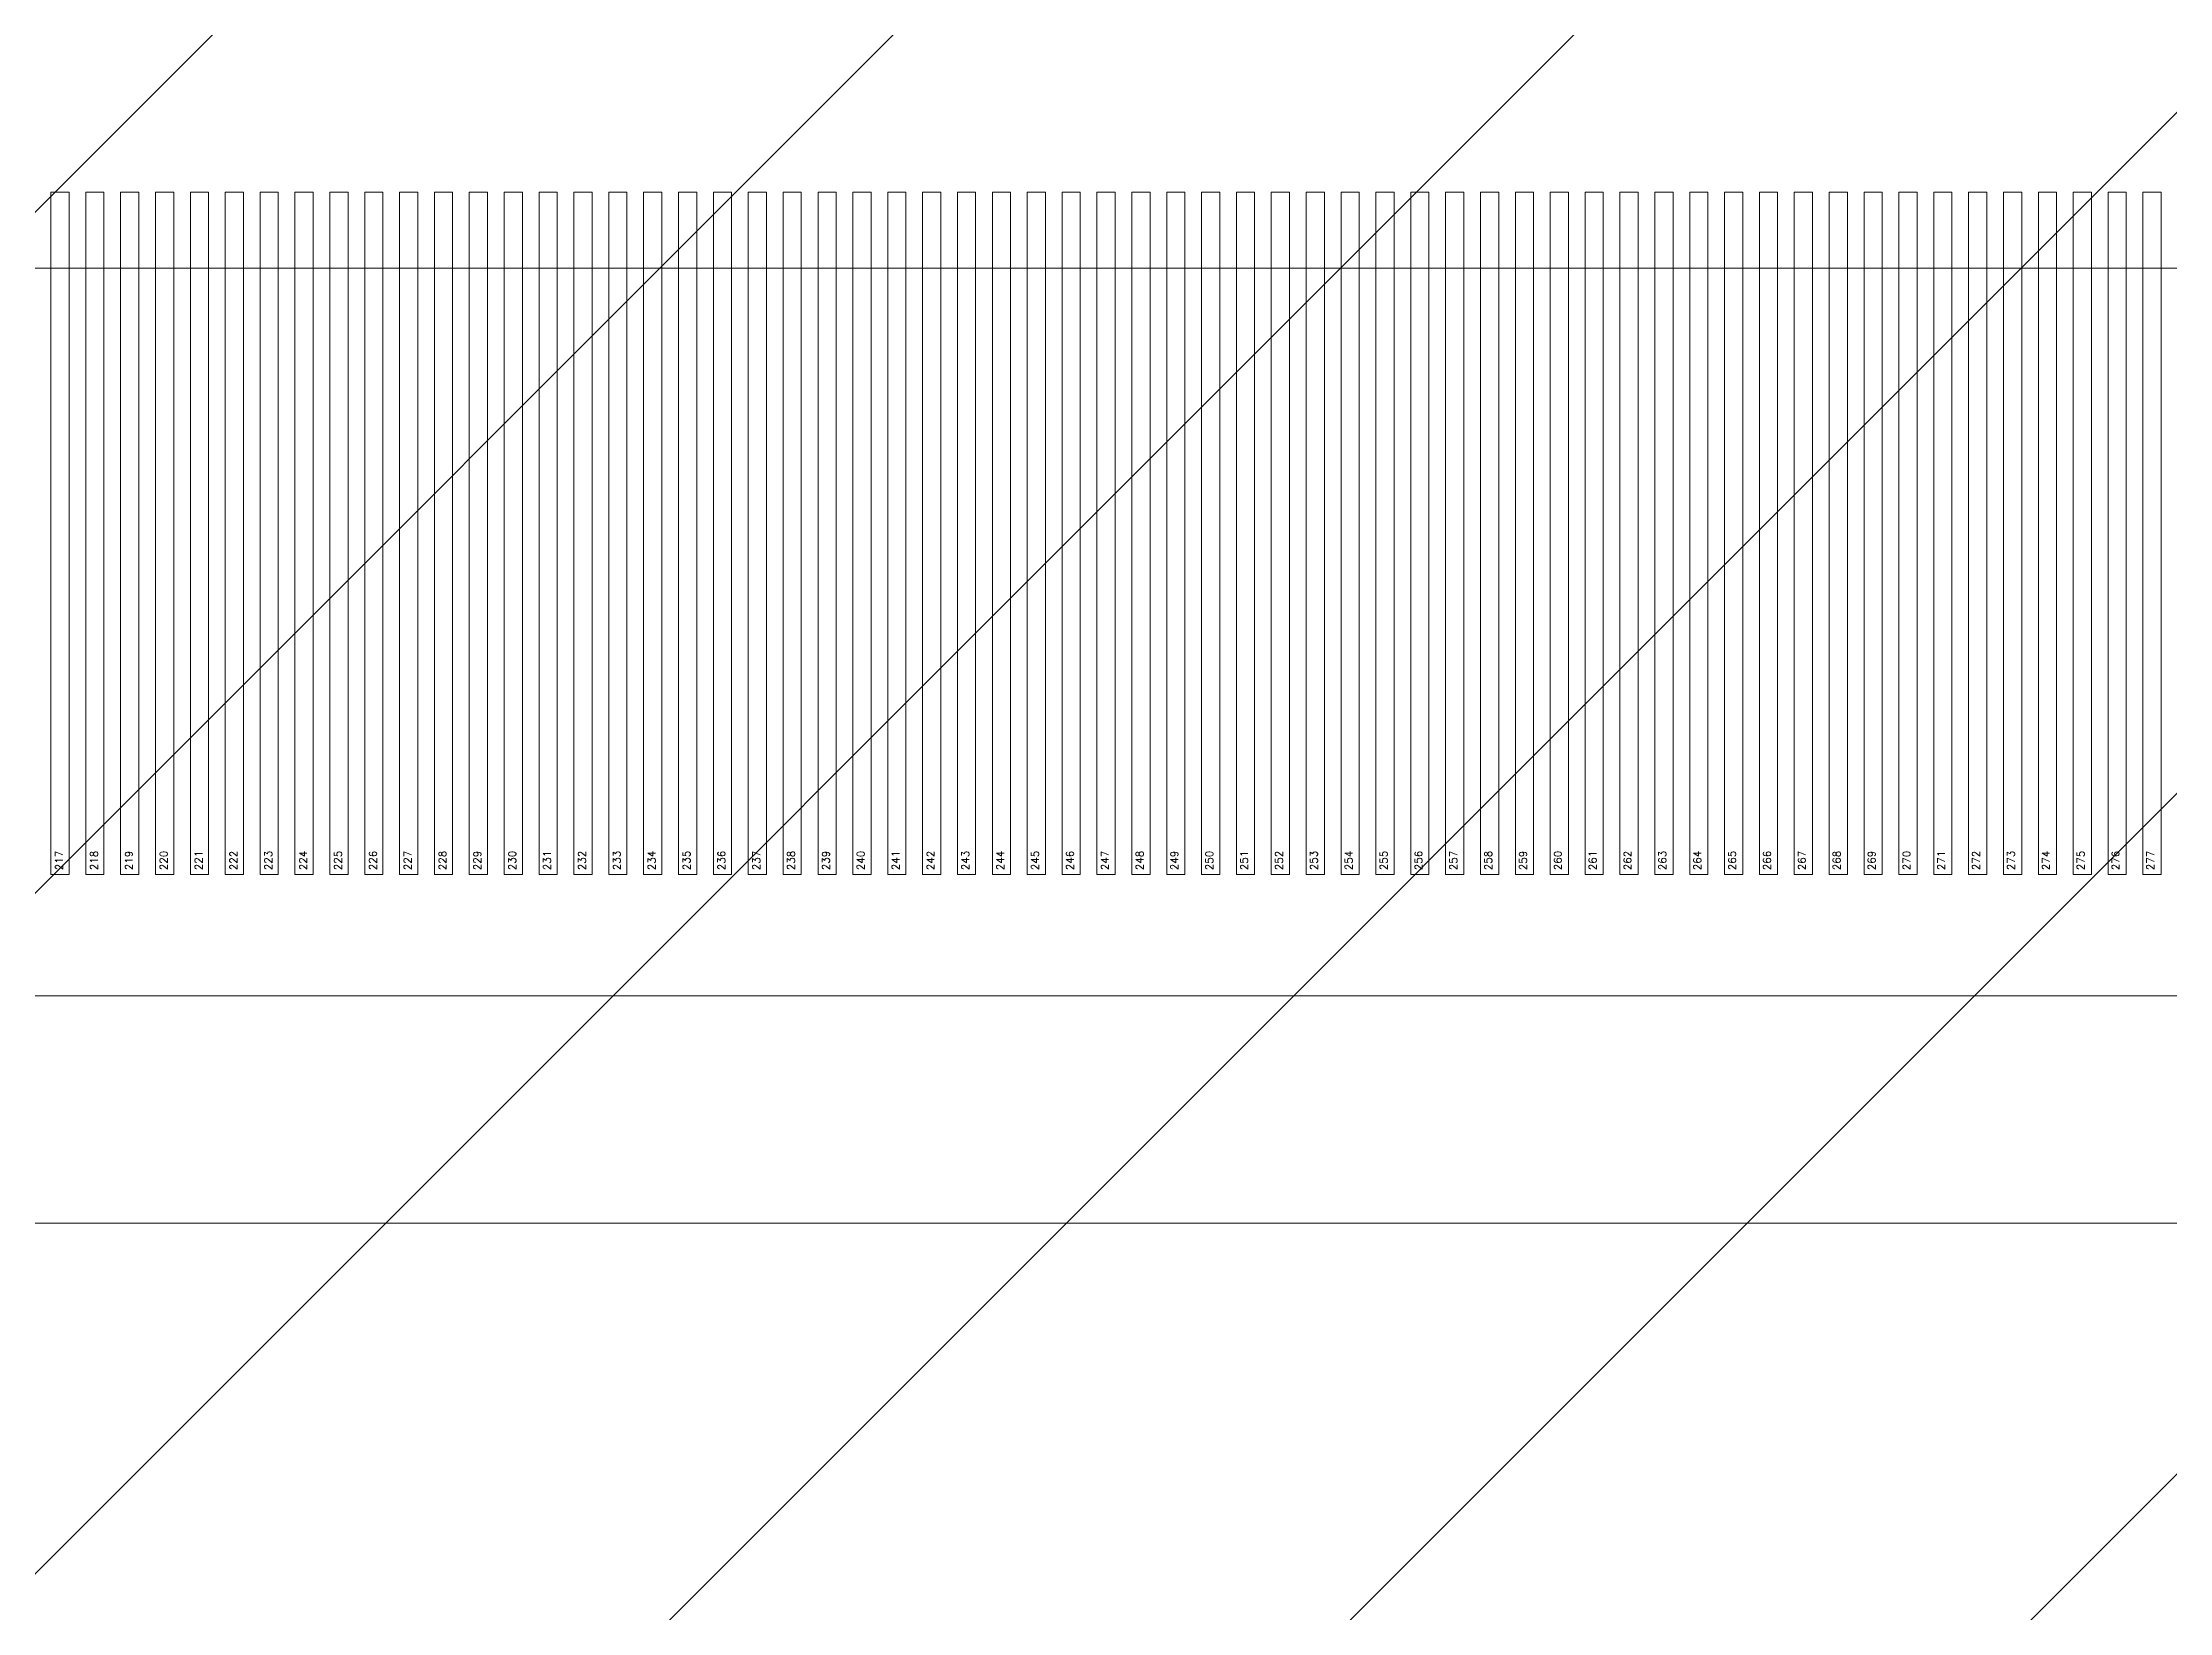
# Model space of a CAD drawing. Header units: millimetres. Extents: x 1845 to 2650, y -178 to 579.
# Drawn here: x 2455.765 to 2457.168, y 282.962 to 283.997 of the extents above; entities that cross this region are included whole.
import ezdxf
from ezdxf.enums import TextEntityAlignment as Align
from ezdxf.lldxf.tags import DXFTag

# ---------------------------------------------------------------- set-up
doc = ezdxf.new("R2010")
doc.units = ezdxf.units.MM
doc.layers.get('0').update_dxf_attribs({"lineweight": 5})
doc.layers.add('10 Pin_number', color=190, linetype='Continuous')
for name, color, linetype, lineweight in [('CG', 6, 'Continuous', 5), ('COF', 4, 'Continuous', 5), ('ITO', 2, 'Continuous', 5)]:
    doc.layers.add(name, color=color, linetype=linetype, lineweight=lineweight)
doc.styles.get("Standard").update_dxf_attribs({"font": 'txt', "bigfont": 'gbcbig.shx'})
tags = doc.linetypes.add('CENTER', pattern=[0.6, 0.375, -0.075, 0.075, -0.075]).pattern_tags.tags
tags[10:11] = [DXFTag(74, 4), DXFTag(75, 0), DXFTag(340, '0'), DXFTag(46, 1.0), DXFTag(50, 0.0), DXFTag(44, 0.0), DXFTag(45, 0.0)]
tags[8:9] = [DXFTag(74, 4), DXFTag(75, 0), DXFTag(340, '0'), DXFTag(46, 1.0), DXFTag(50, 0.0), DXFTag(44, 0.0), DXFTag(45, 0.0)]
tags[6:7] = [DXFTag(74, 4), DXFTag(75, 0), DXFTag(340, '0'), DXFTag(46, 1.0), DXFTag(50, 0.0), DXFTag(44, 0.0), DXFTag(45, 0.0)]
tags[4:5] = [DXFTag(74, 4), DXFTag(75, 0), DXFTag(340, '0'), DXFTag(46, 1.0), DXFTag(50, 0.0), DXFTag(44, 0.0), DXFTag(45, 0.0)]

# ---------------------------------------------------------------- blocks, each defined once
blk = doc.blocks.new('R196GRM-001-PNL-V01-A')
at = {"layer": 'ITO', "lineweight": 5}
blk.add_lwpolyline([(1189.8014, 2.4129), (1205.6714, 2.4129, -0.414214), (1214.2714, -6.1871), (1214.2714, -30.1971, -0.414214), (1205.6714, -38.7971), (1189.8014, -38.7971, -0.414214), (1181.2014, -30.1971), (1181.2014, -6.1871, -0.414214)], format="xyb", close=True, dxfattribs=at)
at = {"layer": 'ITO', "color": 255, "linetype": 'Continuous', "ltscale": 0.2}
for points in [[(1199.1679, -38.2671), (1199.1799, -38.2671), (1199.1799, -38.7171), (1199.1679, -38.7171)], [(1199.1909, -38.2671), (1199.2029, -38.2671), (1199.2029, -38.7171), (1199.1909, -38.7171)], [(1199.2139, -38.2671), (1199.2259, -38.2671), (1199.2259, -38.7171), (1199.2139, -38.7171)], [(1199.2369, -38.2671), (1199.2489, -38.2671), (1199.2489, -38.7171), (1199.2369, -38.7171)], [(1199.2599, -38.2671), (1199.2719, -38.2671), (1199.2719, -38.7171), (1199.2599, -38.7171)], [(1199.2829, -38.2671), (1199.2949, -38.2671), (1199.2949, -38.7171), (1199.2829, -38.7171)], [(1199.3059, -38.2671), (1199.3179, -38.2671), (1199.3179, -38.7171), (1199.3059, -38.7171)], [(1199.3289, -38.2671), (1199.3409, -38.2671), (1199.3409, -38.7171), (1199.3289, -38.7171)], [(1199.3519, -38.2671), (1199.3639, -38.2671), (1199.3639, -38.7171), (1199.3519, -38.7171)], [(1199.3749, -38.2671), (1199.3869, -38.2671), (1199.3869, -38.7171), (1199.3749, -38.7171)], [(1199.3979, -38.2671), (1199.4099, -38.2671), (1199.4099, -38.7171), (1199.3979, -38.7171)], [(1199.4209, -38.2671), (1199.4329, -38.2671), (1199.4329, -38.7171), (1199.4209, -38.7171)], [(1199.4439, -38.2671), (1199.4559, -38.2671), (1199.4559, -38.7171), (1199.4439, -38.7171)], [(1199.4669, -38.2671), (1199.4789, -38.2671), (1199.4789, -38.7171), (1199.4669, -38.7171)], [(1199.4899, -38.2671), (1199.5019, -38.2671), (1199.5019, -38.7171), (1199.4899, -38.7171)], [(1199.5129, -38.2671), (1199.5249, -38.2671), (1199.5249, -38.7171), (1199.5129, -38.7171)], [(1199.5359, -38.2671), (1199.5479, -38.2671), (1199.5479, -38.7171), (1199.5359, -38.7171)], [(1199.5589, -38.2671), (1199.5709, -38.2671), (1199.5709, -38.7171), (1199.5589, -38.7171)], [(1199.5819, -38.2671), (1199.5939, -38.2671), (1199.5939, -38.7171), (1199.5819, -38.7171)], [(1199.6049, -38.2671), (1199.6169, -38.2671), (1199.6169, -38.7171), (1199.6049, -38.7171)], [(1199.6279, -38.2671), (1199.6399, -38.2671), (1199.6399, -38.7171), (1199.6279, -38.7171)], [(1199.6509, -38.2671), (1199.6629, -38.2671), (1199.6629, -38.7171), (1199.6509, -38.7171)], [(1199.6739, -38.2671), (1199.6859, -38.2671), (1199.6859, -38.7171), (1199.6739, -38.7171)], [(1199.6969, -38.2671), (1199.7089, -38.2671), (1199.7089, -38.7171), (1199.6969, -38.7171)], [(1199.7199, -38.2671), (1199.7319, -38.2671), (1199.7319, -38.7171), (1199.7199, -38.7171)], [(1199.7429, -38.2671), (1199.7549, -38.2671), (1199.7549, -38.7171), (1199.7429, -38.7171)], [(1199.7659, -38.2671), (1199.7779, -38.2671), (1199.7779, -38.7171), (1199.7659, -38.7171)], [(1199.7889, -38.2671), (1199.8009, -38.2671), (1199.8009, -38.7171), (1199.7889, -38.7171)], [(1199.8119, -38.2671), (1199.8239, -38.2671), (1199.8239, -38.7171), (1199.8119, -38.7171)], [(1199.8349, -38.2671), (1199.8469, -38.2671), (1199.8469, -38.7171), (1199.8349, -38.7171)], [(1199.8579, -38.2671), (1199.8699, -38.2671), (1199.8699, -38.7171), (1199.8579, -38.7171)], [(1199.8809, -38.2671), (1199.8929, -38.2671), (1199.8929, -38.7171), (1199.8809, -38.7171)], [(1199.9039, -38.2671), (1199.9159, -38.2671), (1199.9159, -38.7171), (1199.9039, -38.7171)], [(1199.9269, -38.2671), (1199.9389, -38.2671), (1199.9389, -38.7171), (1199.9269, -38.7171)], [(1199.9499, -38.2671), (1199.9619, -38.2671), (1199.9619, -38.7171), (1199.9499, -38.7171)], [(1199.9729, -38.2671), (1199.9849, -38.2671), (1199.9849, -38.7171), (1199.9729, -38.7171)], [(1199.9959, -38.2671), (1200.0079, -38.2671), (1200.0079, -38.7171), (1199.9959, -38.7171)], [(1200.0189, -38.2671), (1200.0309, -38.2671), (1200.0309, -38.7171), (1200.0189, -38.7171)], [(1200.0419, -38.2671), (1200.0539, -38.2671), (1200.0539, -38.7171), (1200.0419, -38.7171)], [(1200.0649, -38.2671), (1200.0769, -38.2671), (1200.0769, -38.7171), (1200.0649, -38.7171)], [(1200.0879, -38.2671), (1200.0999, -38.2671), (1200.0999, -38.7171), (1200.0879, -38.7171)], [(1200.1109, -38.2671), (1200.1229, -38.2671), (1200.1229, -38.7171), (1200.1109, -38.7171)], [(1200.1339, -38.2671), (1200.1459, -38.2671), (1200.1459, -38.7171), (1200.1339, -38.7171)], [(1200.1569, -38.2671), (1200.1689, -38.2671), (1200.1689, -38.7171), (1200.1569, -38.7171)], [(1200.1799, -38.2671), (1200.1919, -38.2671), (1200.1919, -38.7171), (1200.1799, -38.7171)], [(1200.2029, -38.2671), (1200.2149, -38.2671), (1200.2149, -38.7171), (1200.2029, -38.7171)], [(1200.2259, -38.2671), (1200.2379, -38.2671), (1200.2379, -38.7171), (1200.2259, -38.7171)], [(1200.2489, -38.2671), (1200.2609, -38.2671), (1200.2609, -38.7171), (1200.2489, -38.7171)], [(1200.2719, -38.2671), (1200.2839, -38.2671), (1200.2839, -38.7171), (1200.2719, -38.7171)], [(1200.2949, -38.2671), (1200.3069, -38.2671), (1200.3069, -38.7171), (1200.2949, -38.7171)], [(1200.3179, -38.2671), (1200.3299, -38.2671), (1200.3299, -38.7171), (1200.3179, -38.7171)], [(1200.3409, -38.2671), (1200.3529, -38.2671), (1200.3529, -38.7171), (1200.3409, -38.7171)], [(1200.3639, -38.2671), (1200.3759, -38.2671), (1200.3759, -38.7171), (1200.3639, -38.7171)], [(1200.3869, -38.2671), (1200.3989, -38.2671), (1200.3989, -38.7171), (1200.3869, -38.7171)], [(1200.4099, -38.2671), (1200.4219, -38.2671), (1200.4219, -38.7171), (1200.4099, -38.7171)], [(1200.4329, -38.2671), (1200.4449, -38.2671), (1200.4449, -38.7171), (1200.4329, -38.7171)], [(1200.4559, -38.2671), (1200.4679, -38.2671), (1200.4679, -38.7171), (1200.4559, -38.7171)], [(1200.4789, -38.2671), (1200.4909, -38.2671), (1200.4909, -38.7171), (1200.4789, -38.7171)], [(1200.5019, -38.2671), (1200.5139, -38.2671), (1200.5139, -38.7171), (1200.5019, -38.7171)], [(1200.5249, -38.2671), (1200.5369, -38.2671), (1200.5369, -38.7171), (1200.5249, -38.7171)], [(1200.5479, -38.2671), (1200.5599, -38.2671), (1200.5599, -38.7171), (1200.5479, -38.7171)]]:
    blk.add_lwpolyline(points, close=True, dxfattribs=at)
at = {"layer": '10 Pin_number'}
for s, p in [('217', (1199.1733, -38.7078)), ('218', (1199.1963, -38.7078)), ('219', (1199.2193, -38.7078)), ('220', (1199.2423, -38.7078)), ('221', (1199.2653, -38.7078)), ('222', (1199.2883, -38.7078)), ('223', (1199.3113, -38.7078)), ('224', (1199.3343, -38.7078)), ('225', (1199.3573, -38.7078)), ('226', (1199.3803, -38.7078)), ('227', (1199.4032, -38.7078)), ('228', (1199.4262, -38.7078)), ('229', (1199.4492, -38.7078)), ('230', (1199.4722, -38.7078)), ('231', (1199.4952, -38.7078)), ('232', (1199.5182, -38.7078)), ('233', (1199.5412, -38.7078)), ('234', (1199.5642, -38.7078)), ('235', (1199.5872, -38.7078)), ('236', (1199.6102, -38.7078)), ('237', (1199.6332, -38.7078)), ('238', (1199.6561, -38.7078)), ('239', (1199.6791, -38.7078)), ('240', (1199.7021, -38.7078)), ('241', (1199.7251, -38.7078)), ('242', (1199.7481, -38.7078)), ('243', (1199.7711, -38.7078)), ('244', (1199.7941, -38.7078)), ('245', (1199.8171, -38.7078)), ('246', (1199.8401, -38.7078)), ('247', (1199.8631, -38.7078)), ('248', (1199.8861, -38.7078)), ('249', (1199.909, -38.7078)), ('250', (1199.932, -38.7078)), ('251', (1199.955, -38.7078)), ('252', (1199.978, -38.7078)), ('253', (1200.001, -38.7078)), ('254', (1200.024, -38.7078)), ('255', (1200.047, -38.7078)), ('256', (1200.07, -38.7078)), ('257', (1200.093, -38.7078)), ('258', (1200.116, -38.7078)), ('259', (1200.139, -38.7078)), ('260', (1200.1619, -38.7078)), ('261', (1200.1849, -38.7078)), ('262', (1200.2079, -38.7078)), ('263', (1200.2309, -38.7078)), ('264', (1200.2539, -38.7078)), ('265', (1200.2769, -38.7078)), ('266', (1200.2999, -38.7078)), ('267', (1200.3229, -38.7078)), ('268', (1200.3459, -38.7078)), ('269', (1200.3689, -38.7078)), ('270', (1200.3919, -38.7078)), ('271', (1200.4148, -38.7078)), ('272', (1200.4378, -38.7078)), ('273', (1200.4608, -38.7078)), ('274', (1200.4838, -38.7078)), ('275', (1200.5068, -38.7078)), ('276', (1200.5298, -38.7078)), ('277', (1200.5528, -38.7078))]:
    blk.add_text(s, height=0.005, rotation=90, dxfattribs=at).set_placement(p, align=Align.MIDDLE_CENTER)
blk = doc.blocks.new('R196GRM-001-PNLA-V01-A')
at = {"layer": 'ITO', "linetype": 'CENTER', "lineweight": 5}
blk.add_blockref('R196GRM-001-PNL-V01-A', (488.7815, -123.8999), dxfattribs=at)
blk = doc.blocks.new('R196GRK-001-CVL-V01-A')
at = {"layer": 'CG', "linetype": 'Continuous'}
h = blk.add_hatch(dxfattribs=at)
h.set_pattern_fill('ANSI31', color=256, scale=0.1, style=0)
edge = h.paths.add_edge_path(flags=16)
edge.add_line((2173.2977, 305.6313), (2188.0627, 305.6313))
edge.add_arc((2188.0627, 297.2313), 8.4, 0, 90, ccw=False)
edge.add_line((2196.4627, 297.2313), (2196.4627, 274.3283))
edge.add_arc((2189.1627, 274.3283), 7.3, 270, 360, ccw=False)
edge.add_line((2189.1627, 267.0283), (2172.1977, 267.0283))
edge.add_arc((2172.1977, 274.3283), 7.3, 180, 270, ccw=False)
edge.add_line((2164.8977, 274.3283), (2164.8977, 297.2313))
edge.add_arc((2173.2977, 297.2313), 8.4, 90, 180, ccw=False)
edge = h.paths.add_edge_path()
edge.add_line((2163.0002, 298.0148), (2163.0002, 273.5448))
edge.add_arc((2172.8002, 273.5448), 9.8, 180, 270)
edge.add_line((2172.8002, 263.7448), (2188.5602, 263.7448))
edge.add_arc((2188.5602, 273.5448), 9.8, 270, 360)
edge.add_line((2198.3602, 273.5448), (2198.3602, 298.0148))
edge.add_arc((2188.5602, 298.0148), 9.8, 0, 90)
edge.add_line((2188.5602, 307.8148), (2172.8002, 307.8148))
edge.add_arc((2172.8002, 298.0148), 9.8, 90, 180)

msp = doc.modelspace()

# ---------------------------------------------------------------- linework, layer by layer
at = {"layer": 'COF', "linetype": 'Continuous'}
msp.add_lwpolyline([(2448.8942, 272.8331), (2459.7842, 272.8331, 0.414214), (2460.0842, 273.1331), (2460.0842, 275.2898, 0.267949), (2459.9842, 275.463), (2459.7893, 275.5756, -0.267949), (2459.6893, 275.7488), (2459.6893, 279.3393, 0.180243), (2459.6161, 279.5356), (2458.1487, 281.2314, -0.180243), (2458.0755, 281.4277), (2458.0755, 283.2485, -0.414214), (2458.1755, 283.3485), (2458.2478, 283.3485, 0.414214), (2458.3478, 283.4485), (2458.3478, 283.6485, 0.414214), (2458.1478, 283.8485), (2450.5308, 283.8485, 0.414214)], format="xyb", dxfattribs=at)
at = {"layer": 'COF', "color": 6, "linetype": 'Continuous'}
msp.add_lwpolyline([(2458.0755, 283.2185), (2450.6029, 283.2185)], dxfattribs=at)

# ---------------------------------------------------------------- block references
at = {"lineweight": 5}
msp.add_blockref('R196GRK-001-CVL-V01-A', (273.6591, 18.1946), dxfattribs=at)
at = {"layer": 'ITO', "lineweight": 5}
msp.add_blockref('R196GRM-001-PNLA-V01-A', (767.8214, 446.0655), dxfattribs=at)

doc.saveas('drawing.dxf')
